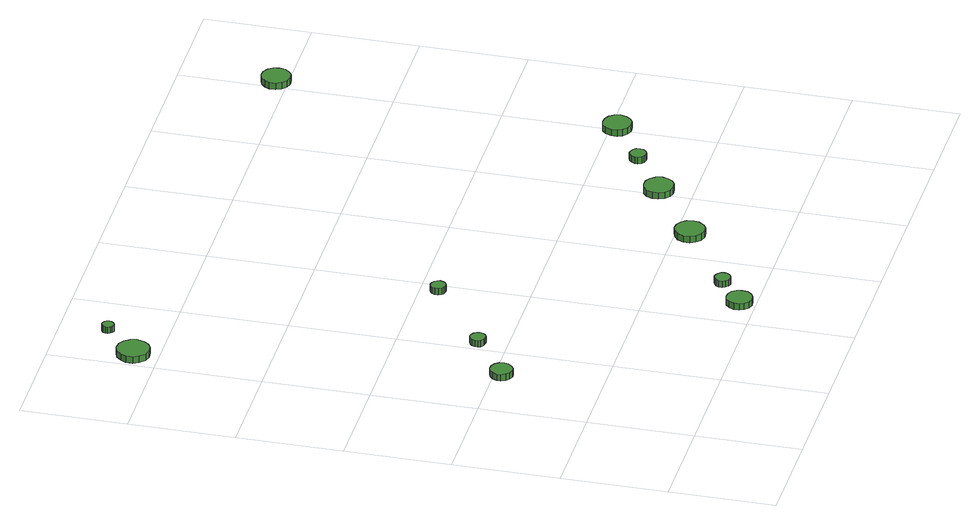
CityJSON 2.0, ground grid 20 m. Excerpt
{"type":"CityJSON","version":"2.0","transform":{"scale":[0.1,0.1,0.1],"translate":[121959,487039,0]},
"CityObjects":{
"tree1":{"type":"SolitaryVegetationObject","attributes":{"function":"something"},"geometry":[{"type":"MultiSurface","lod":"1","boundaries":[[[0,1,2,3,4,5,6,7,8,9,10,11,12,13,14]],[[15,16,17,18,19,20,21,22,23,24,25,26,27,28,29]],[[0,29,28,1]],[[1,28,27,2]],[[2,27,26,3]],[[3,26,25,4]],[[4,25,24,5]],[[5,24,23,6]],[[6,23,22,7]],[[7,22,21,8]],[[8,21,20,9]],[[9,20,19,10]],[[10,19,18,11]],[[11,18,17,12]],[[12,17,16,13]],[[13,16,15,14]],[[14,15,29,0]]]}]},
"tree2":{"type":"SolitaryVegetationObject","attributes":{"function":"something"},"geometry":[{"type":"MultiSurface","lod":"1","boundaries":[[[30,31,32,33,34,35,36,37,38,39,40,41,42,43,44]],[[45,46,47,48,49,50,51,52,53,54,55,56,57,58,59]],[[30,59,58,31]],[[31,58,57,32]],[[32,57,56,33]],[[33,56,55,34]],[[34,55,54,35]],[[35,54,53,36]],[[36,53,52,37]],[[37,52,51,38]],[[38,51,50,39]],[[39,50,49,40]],[[40,49,48,41]],[[41,48,47,42]],[[42,47,46,43]],[[43,46,45,44]],[[44,45,59,30]]]}]},
"tree3":{"type":"SolitaryVegetationObject","attributes":{"function":"something"},"geometry":[{"type":"MultiSurface","lod":"1","boundaries":[[[60,61,62,63,64,65,66,67,68,69,70,71,72,73,74]],[[75,76,77,78,79,80,81,82,83,84,85,86,87,88,89]],[[60,89,88,61]],[[61,88,87,62]],[[62,87,86,63]],[[63,86,85,64]],[[64,85,84,65]],[[65,84,83,66]],[[66,83,82,67]],[[67,82,81,68]],[[68,81,80,69]],[[69,80,79,70]],[[70,79,78,71]],[[71,78,77,72]],[[72,77,76,73]],[[73,76,75,74]],[[74,75,89,60]]]}]},
"tree4":{"type":"SolitaryVegetationObject","attributes":{"function":"something"},"geometry":[{"type":"MultiSurface","lod":"1","boundaries":[[[90,91,92,93,94,95,96,97,98,99,100,101,102,103,104]],[[105,106,107,108,109,110,111,112,113,114,115,116,117,118,119]],[[90,119,118,91]],[[91,118,117,92]],[[92,117,116,93]],[[93,116,115,94]],[[94,115,114,95]],[[95,114,113,96]],[[96,113,112,97]],[[97,112,111,98]],[[98,111,110,99]],[[99,110,109,100]],[[100,109,108,101]],[[101,108,107,102]],[[102,107,106,103]],[[103,106,105,104]],[[104,105,119,90]]]}]},
"tree5":{"type":"SolitaryVegetationObject","attributes":{"function":"something"},"geometry":[{"type":"MultiSurface","lod":"1","boundaries":[[[120,121,122,123,124,125,126,127,128,129,130,131,132,133,134]],[[135,136,137,138,139,140,141,142,143,144,145,146,147,148,149]],[[120,149,148,121]],[[121,148,147,122]],[[122,147,146,123]],[[123,146,145,124]],[[124,145,144,125]],[[125,144,143,126]],[[126,143,142,127]],[[127,142,141,128]],[[128,141,140,129]],[[129,140,139,130]],[[130,139,138,131]],[[131,138,137,132]],[[132,137,136,133]],[[133,136,135,134]],[[134,135,149,120]]]}]},
"tree6":{"type":"SolitaryVegetationObject","attributes":{"function":"something"},"geometry":[{"type":"MultiSurface","lod":"1","boundaries":[[[150,151,152,153,154,155,156,157,158,159,160,161,162,163,164]],[[165,166,167,168,169,170,171,172,173,174,175,176,177,178,179]],[[150,179,178,151]],[[151,178,177,152]],[[152,177,176,153]],[[153,176,175,154]],[[154,175,174,155]],[[155,174,173,156]],[[156,173,172,157]],[[157,172,171,158]],[[158,171,170,159]],[[159,170,169,160]],[[160,169,168,161]],[[161,168,167,162]],[[162,167,166,163]],[[163,166,165,164]],[[164,165,179,150]]]}]},
"tree7":{"type":"SolitaryVegetationObject","attributes":{"function":"something"},"geometry":[{"type":"MultiSurface","lod":"1","boundaries":[[[180,181,182,183,184,185,186,187,188,189,190,191,192,193,194]],[[195,196,197,198,199,200,201,202,203,204,205,206,207,208,209]],[[180,209,208,181]],[[181,208,207,182]],[[182,207,206,183]],[[183,206,205,184]],[[184,205,204,185]],[[185,204,203,186]],[[186,203,202,187]],[[187,202,201,188]],[[188,201,200,189]],[[189,200,199,190]],[[190,199,198,191]],[[191,198,197,192]],[[192,197,196,193]],[[193,196,195,194]],[[194,195,209,180]]]}]},
"tree8":{"type":"SolitaryVegetationObject","attributes":{"function":"something"},"geometry":[{"type":"MultiSurface","lod":"1","boundaries":[[[210,211,212,213,214,215,216,217,218,219,220,221,222,223,224]],[[225,226,227,228,229,230,231,232,233,234,235,236,237,238,239]],[[210,239,238,211]],[[211,238,237,212]],[[212,237,236,213]],[[213,236,235,214]],[[214,235,234,215]],[[215,234,233,216]],[[216,233,232,217]],[[217,232,231,218]],[[218,231,230,219]],[[219,230,229,220]],[[220,229,228,221]],[[221,228,227,222]],[[222,227,226,223]],[[223,226,225,224]],[[224,225,239,210]]]}]},
"tree9":{"type":"SolitaryVegetationObject","attributes":{"function":"something"},"geometry":[{"type":"MultiSurface","lod":"1","boundaries":[[[240,241,242,243,244,245,246,247,248,249,250,251,252,253,254]],[[255,256,257,258,259,260,261,262,263,264,265,266,267,268,269]],[[240,269,268,241]],[[241,268,267,242]],[[242,267,266,243]],[[243,266,265,244]],[[244,265,264,245]],[[245,264,263,246]],[[246,263,262,247]],[[247,262,261,248]],[[248,261,260,249]],[[249,260,259,250]],[[250,259,258,251]],[[251,258,257,252]],[[252,257,256,253]],[[253,256,255,254]],[[254,255,269,240]]]}]},
"tree10":{"type":"SolitaryVegetationObject","attributes":{"function":"something"},"geometry":[{"type":"MultiSurface","lod":"1","boundaries":[[[270,271,272,273,274,275,276,277,278,279,280,281,282,283,284]],[[285,286,287,288,289,290,291,292,293,294,295,296,297,298,299]],[[270,299,298,271]],[[271,298,297,272]],[[272,297,296,273]],[[273,296,295,274]],[[274,295,294,275]],[[275,294,293,276]],[[276,293,292,277]],[[277,292,291,278]],[[278,291,290,279]],[[279,290,289,280]],[[280,289,288,281]],[[281,288,287,282]],[[282,287,286,283]],[[283,286,285,284]],[[284,285,299,270]]]}]},
"tree11":{"type":"SolitaryVegetationObject","attributes":{"function":"something"},"geometry":[{"type":"MultiSurface","lod":"1","boundaries":[[[300,301,302,303,304,305,306,307,308,309,310,311,312,313,314]],[[315,316,317,318,319,320,321,322,323,324,325,326,327,328,329]],[[300,329,328,301]],[[301,328,327,302]],[[302,327,326,303]],[[303,326,325,304]],[[304,325,324,305]],[[305,324,323,306]],[[306,323,322,307]],[[307,322,321,308]],[[308,321,320,309]],[[309,320,319,310]],[[310,319,318,311]],[[311,318,317,312]],[[312,317,316,313]],[[313,316,315,314]],[[314,315,329,300]]]}]},
"tree12":{"type":"SolitaryVegetationObject","attributes":{"function":"something"},"geometry":[{"type":"MultiSurface","lod":"1","boundaries":[[[330,331,332,333,334,335,336,337,338,339,340,341,342,343,344]],[[345,346,347,348,349,350,351,352,353,354,355,356,357,358,359]],[[330,359,358,331]],[[331,358,357,332]],[[332,357,356,333]],[[333,356,355,334]],[[334,355,354,335]],[[335,354,353,336]],[[336,353,352,337]],[[337,352,351,338]],[[338,351,350,339]],[[339,350,349,340]],[[340,349,348,341]],[[341,348,347,342]],[[342,347,346,343]],[[343,346,345,344]],[[344,345,359,330]]]}]}
},
"vertices":[
[144,387,16],[142,396,16],[137,403,16],[129,407,16],[121,408,16],[112,405,16],[106,399,16],[102,391,16],[102,383,16],[106,375,16],[112,369,16],[121,366,16],[129,367,16],[137,372,16],[142,379,16],[142,379,3],[137,372,3],[129,367,3],[121,366,3],[112,369,3],[106,375,3],[102,383,3],[102,391,3],[106,399,3],[112,405,3],[121,408,3],[129,407,3],[137,403,3],[142,396,3],[144,387,3],
[68,1048,15],[65,1060,15],[58,1070,15],[47,1077,15],[34,1078,15],[22,1074,15],[13,1065,15],[7,1054,15],[7,1041,15],[13,1030,15],[22,1021,15],[34,1017,15],[47,1018,15],[58,1025,15],[65,1035,15],[65,1035,2],[58,1025,2],[47,1018,2],[34,1017,2],[22,1021,2],[13,1030,2],[7,1041,2],[7,1054,2],[13,1065,2],[22,1074,2],[34,1078,2],[47,1077,2],[58,1070,2],[65,1060,2],[68,1048,2],
[239,455,14],[238,461,14],[234,466,14],[229,469,14],[223,470,14],[217,468,14],[212,464,14],[210,458,14],[210,452,14],[212,447,14],[217,443,14],[223,441,14],[229,441,14],[234,444,14],[238,449,14],[238,449,1],[234,444,1],[229,441,1],[223,441,1],[217,443,1],[212,447,1],[210,452,1],[210,458,1],[212,464,1],[217,468,1],[223,470,1],[229,469,1],[234,466,1],[238,461,1],[239,455,1],
[119,1112,15],[118,1116,15],[115,1120,15],[111,1122,15],[107,1123,15],[102,1121,15],[99,1118,15],[97,1114,15],[97,1109,15],[99,1105,15],[102,1102,15],[107,1100,15],[111,1101,15],[115,1103,15],[118,1107,15],[118,1107,2],[115,1103,2],[111,1101,2],[107,1100,2],[102,1102,2],[99,1105,2],[97,1109,2],[97,1114,2],[99,1118,2],[102,1121,2],[107,1123,2],[111,1122,2],[115,1120,2],[118,1116,2],[119,1112,2],
[493,31,14],[491,41,14],[485,49,14],[477,54,14],[467,55,14],[457,52,14],[450,45,14],[446,36,14],[446,26,14],[450,17,14],[457,10,14],[467,7,14],[477,8,14],[485,13,14],[491,21,14],[491,21,1],[485,13,1],[477,8,1],[467,7,1],[457,10,1],[450,17,1],[446,26,1],[446,36,1],[450,45,1],[457,52,1],[467,55,1],[477,54,1],[485,49,1],[491,41,1],[493,31,1],
[396,567,15],[394,572,15],[391,577,15],[386,580,15],[380,581,15],[374,579,15],[370,575,15],[368,570,15],[368,564,15],[370,558,15],[374,555,15],[380,553,15],[386,553,15],[391,556,15],[394,561,15],[394,561,2],[391,556,2],[386,553,2],[380,553,2],[374,555,2],[370,558,2],[368,564,2],[368,570,2],[370,575,2],[374,579,2],[380,581,2],[386,580,2],[391,577,2],[394,572,2],[396,567,2],
[545,77,14],[544,83,14],[540,88,14],[535,91,14],[529,92,14],[523,90,14],[518,86,14],[515,80,14],[515,74,14],[518,69,14],[523,64,14],[529,62,14],[535,63,14],[540,66,14],[544,71,14],[544,71,1],[540,66,1],[535,63,1],[529,62,1],[523,64,1],[518,69,1],[515,74,1],[515,80,1],[518,86,1],[523,90,1],[529,92,1],[535,91,1],[540,88,1],[544,83,1],[545,77,1],
[704,173,16],[702,185,16],[695,194,16],[685,200,16],[674,201,16],[662,197,16],[654,190,16],[649,179,16],[649,167,16],[654,157,16],[662,149,16],[674,145,16],[685,146,16],[695,152,16],[702,162,16],[702,162,3],[695,152,3],[685,146,3],[674,145,3],[662,149,3],[654,157,3],[649,167,3],[649,179,3],[654,190,3],[662,197,3],[674,201,3],[685,200,3],[695,194,3],[702,185,3],[704,173,3],
[840,263,15],[837,275,15],[831,284,15],[821,290,15],[809,291,15],[798,288,15],[789,280,15],[785,269,15],[785,258,15],[789,247,15],[798,239,15],[809,236,15],[821,237,15],[831,243,15],[837,252,15],[837,252,2],[831,243,2],[821,237,2],[809,236,2],[798,239,2],[789,247,2],[785,258,2],[785,269,2],[789,280,2],[798,288,2],[809,291,2],[821,290,2],[831,284,2],[837,275,2],[840,263,2],
[928,326,14],[927,333,14],[923,338,14],[917,341,14],[911,342,14],[905,340,14],[900,335,14],[897,329,14],[897,323,14],[900,317,14],[905,313,14],[911,311,14],[917,311,14],[923,315,14],[927,320,14],[927,320,1],[923,315,1],[917,311,1],[911,311,1],[905,313,1],[900,317,1],[897,323,1],[897,329,1],[900,335,1],[905,340,1],[911,342,1],[917,341,1],[923,338,1],[927,333,1],[928,326,1],
[1034,388,14],[1031,399,14],[1025,408,14],[1015,413,14],[1004,414,14],[993,411,14],[985,404,14],[981,393,14],[981,382,14],[985,372,14],[993,365,14],[1004,361,14],[1015,362,14],[1025,368,14],[1031,377,14],[1031,377,1],[1025,368,1],[1015,362,1],[1004,361,1],[993,365,1],[985,372,1],[981,382,1],[981,393,1],[985,404,1],[993,411,1],[1004,414,1],[1015,413,1],[1025,408,1],[1031,399,1],[1034,388,1],
[1038,1020,20],[1036,1031,20],[1029,1040,20],[1019,1046,20],[1008,1047,20],[997,1043,20],[989,1036,20],[984,1026,20],[984,1014,20],[989,1004,20],[997,996,20],[1008,993,20],[1019,994,20],[1029,1000,20],[1036,1009,20],[1036,1009,7],[1029,1000,7],[1019,994,7],[1008,993,7],[997,996,7],[989,1004,7],[984,1014,7],[984,1026,7],[989,1036,7],[997,1043,7],[1008,1047,7],[1019,1046,7],[1029,1040,7],[1036,1031,7],[1038,1020,7]
]}
